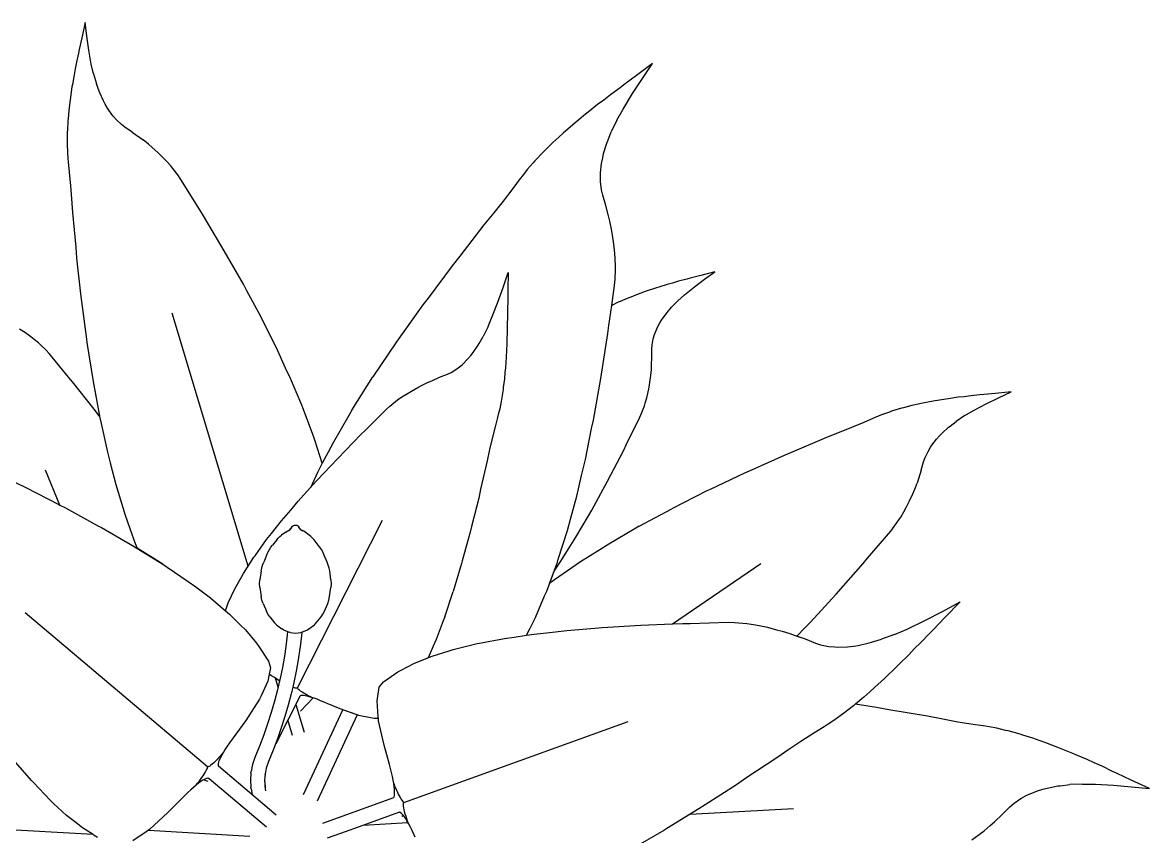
# Model space of a CAD drawing. Header units: metres. Extents: x 244.4 to 340.3, y -4.1 to 64.3.
# Drawn here: x 306.88 to 307.408, y 56.129 to 56.51 of the extents above; entities that cross this region are included whole.
import ezdxf

# ---------------------------------------------------------------- set-up
doc = ezdxf.new("R2010")
doc.units = ezdxf.units.M
doc.layers.add('Edges', color=7, linetype='Continuous')

msp = doc.modelspace()

# ---------------------------------------------------------------- linework, layer by layer
at = {"layer": 'Edges'}
for p, q in [((306.90956, 56.50962), (306.90802, 56.50248)), ((306.91038, 56.50319), (306.90956, 56.50962)), ((306.90802, 56.50248), (306.90677, 56.49702)), ((306.91131, 56.49669), (306.91038, 56.50319)), ((306.90647, 56.49524), (306.90551, 56.49103)), ((306.90677, 56.49702), (306.90647, 56.49524)), ((306.91249, 56.49021), (306.91131, 56.49669)), ((306.90501, 56.48796), (306.9044, 56.48518)), ((306.90551, 56.49103), (306.90501, 56.48796)), ((306.91355, 56.48558), (306.91249, 56.49021)), ((307.17521, 56.49047), (307.16761, 56.48477)), ((307.17045, 56.48345), (307.17521, 56.49047)), ((306.9044, 56.48518), (306.90369, 56.48069)), ((306.91355, 56.48558), (306.91489, 56.48095)), ((307.16761, 56.48477), (307.16176, 56.48055)), ((307.16578, 56.47636), (307.17045, 56.48345)), ((306.90344, 56.47947), (306.90259, 56.47347)), ((306.90369, 56.48069), (306.90344, 56.47947)), ((306.91612, 56.47753), (306.91489, 56.48095)), ((306.91642, 56.47671), (306.91612, 56.47753)), ((307.15997, 56.47908), (307.15548, 56.47586)), ((307.16176, 56.48055), (307.15997, 56.47908)), ((306.90259, 56.47347), (306.90198, 56.46861)), ((306.91812, 56.47295), (306.91642, 56.47671)), ((306.91892, 56.47149), (306.91812, 56.47295)), ((307.1524, 56.47336), (307.14948, 56.47125)), ((307.15548, 56.47586), (307.1524, 56.47336)), ((307.1614, 56.46917), (307.16578, 56.47636)), ((306.90198, 56.46861), (306.90182, 56.46636)), ((306.92, 56.4696), (306.91892, 56.47149)), ((306.92205, 56.46661), (306.92, 56.4696)), ((306.92273, 56.46579), (306.92205, 56.46661)), ((307.14376, 56.46669), (307.13794, 56.46182)), ((307.14503, 56.46762), (307.14376, 56.46669)), ((307.14948, 56.47125), (307.14503, 56.46762)), ((307.1585, 56.46391), (307.1614, 56.46917)), ((306.90151, 56.46343), (306.90133, 56.45937)), ((306.90182, 56.46636), (306.90151, 56.46343)), ((306.92424, 56.46407), (306.92273, 56.46579)), ((306.92658, 56.46191), (306.92424, 56.46407)), ((306.92823, 56.46066), (306.92658, 56.46191)), ((307.13794, 56.46182), (307.13332, 56.45787)), ((307.1585, 56.46391), (307.15589, 56.45846)), ((306.90125, 56.45838), (306.90118, 56.45356)), ((306.90133, 56.45937), (306.90125, 56.45838)), ((306.93169, 56.45841), (306.92823, 56.46066)), ((306.93169, 56.45841), (306.93678, 56.4547)), ((307.13332, 56.45787), (307.1313, 56.45594)), ((307.1542, 56.45424), (307.15589, 56.45846)), ((306.90118, 56.45356), (306.90122, 56.45256)), ((306.90122, 56.45256), (306.90129, 56.44896)), ((306.93919, 56.45278), (306.93678, 56.4547)), ((306.94097, 56.45121), (306.93919, 56.45278)), ((306.9437, 56.44879), (306.94097, 56.45121)), ((307.12859, 56.45353), (307.12506, 56.45002)), ((307.1313, 56.45594), (307.12859, 56.45353)), ((307.1523, 56.44836), (307.15381, 56.45323)), ((307.15381, 56.45323), (307.1542, 56.45424)), ((306.90129, 56.44896), (306.90153, 56.44596)), ((306.90153, 56.44596), (306.90162, 56.44452)), ((306.94615, 56.44632), (306.9437, 56.44879)), ((306.94778, 56.44465), (306.94615, 56.44632)), ((307.12418, 56.44919), (307.12016, 56.44495)), ((307.12506, 56.45002), (307.12418, 56.44919)), ((307.15131, 56.44374), (307.15185, 56.44635)), ((307.15185, 56.44635), (307.1523, 56.44836)), ((306.90162, 56.44452), (306.90216, 56.43957)), ((306.94964, 56.44255), (306.94778, 56.44465)), ((306.95058, 56.44137), (306.94964, 56.44255)), ((306.95297, 56.43831), (306.95058, 56.44137)), ((307.11653, 56.4408), (307.11432, 56.43796)), ((307.11938, 56.44403), (307.11653, 56.4408)), ((307.12016, 56.44495), (307.11938, 56.44403)), ((307.15081, 56.43933), (307.15131, 56.44374)), ((306.90216, 56.43957), (306.90274, 56.4333)), ((306.95446, 56.43612), (306.95297, 56.43831)), ((306.96325, 56.42195), (306.95446, 56.43612)), ((307.11325, 56.43664), (307.10976, 56.43191)), ((307.11432, 56.43796), (307.11325, 56.43664)), ((307.15078, 56.43803), (307.15081, 56.43933)), ((307.15082, 56.43524), (307.15078, 56.43803)), ((307.15128, 56.43137), (307.15082, 56.43524)), ((306.90274, 56.4333), (306.90323, 56.42716)), ((307.10976, 56.43191), (307.10531, 56.42609)), ((307.15185, 56.42889), (307.15128, 56.43137)), ((306.90323, 56.42716), (306.90365, 56.42077)), ((307.10531, 56.42609), (307.10091, 56.42056)), ((307.15332, 56.42406), (307.15185, 56.42889)), ((306.90365, 56.42077), (306.90518, 56.40453)), ((306.96501, 56.41921), (306.96325, 56.42195)), ((306.97475, 56.40287), (306.96501, 56.41921)), ((307.10091, 56.42056), (307.09629, 56.41496)), ((307.15453, 56.41921), (307.15332, 56.42406)), ((307.1552, 56.41662), (307.15453, 56.41921)), ((307.09629, 56.41496), (307.08499, 56.40035)), ((307.15596, 56.41298), (307.1552, 56.41662)), ((307.1564, 56.41017), (307.15596, 56.41298)), ((307.15709, 56.40586), (307.1564, 56.41017)), ((306.90518, 56.40453), (306.9056, 56.39936)), ((307.15748, 56.40177), (307.15709, 56.40586)), ((306.9056, 56.39936), (306.90749, 56.38263)), ((306.98366, 56.38722), (306.97475, 56.40287)), ((307.08499, 56.40035), (307.08137, 56.39582)), ((307.15772, 56.39905), (307.15748, 56.40177)), ((307.15784, 56.39578), (307.15772, 56.39905)), ((307.08137, 56.39582), (307.07014, 56.38074)), ((307.15772, 56.38957), (307.15782, 56.39402)), ((307.15782, 56.39402), (307.15784, 56.39578)), ((307.2043, 56.39294), (307.19776, 56.39123)), ((307.19954, 56.38952), (307.2043, 56.39294)), ((307.10522, 56.3857), (307.1076, 56.39274)), ((307.1076, 56.39274), (307.10742, 56.38458)), ((307.15743, 56.38657), (307.15772, 56.38957)), ((307.18459, 56.38772), (307.18206, 56.38708)), ((307.1873, 56.38857), (307.18459, 56.38772)), ((307.19116, 56.38951), (307.1873, 56.38857)), ((307.19274, 56.39001), (307.19116, 56.38951)), ((307.19776, 56.39123), (307.19274, 56.39001)), ((307.1948, 56.38601), (307.19954, 56.38952)), ((306.90749, 56.38263), (306.90786, 56.37908)), ((306.98532, 56.38406), (306.98366, 56.38722)), ((306.99178, 56.37206), (306.98532, 56.38406)), ((307.10279, 56.37875), (307.10522, 56.3857)), ((307.10742, 56.38458), (307.10741, 56.37845)), ((307.15611, 56.37724), (307.15743, 56.38657)), ((307.16763, 56.3823), (307.16576, 56.38152)), ((307.1718, 56.38377), (307.16763, 56.3823)), ((307.17701, 56.38553), (307.1718, 56.38377)), ((307.17811, 56.38582), (307.17701, 56.38553)), ((307.18206, 56.38708), (307.17811, 56.38582)), ((307.18707, 56.37948), (307.19022, 56.3823)), ((307.19022, 56.3823), (307.1948, 56.38601)), ((306.90786, 56.37908), (306.91022, 56.36153)), ((307.06774, 56.37762), (307.05645, 56.36176)), ((307.07014, 56.38074), (307.06774, 56.37762)), ((307.10019, 56.37201), (307.10279, 56.37875)), ((307.10741, 56.37845), (307.10729, 56.37647)), ((307.15477, 56.36781), (307.15611, 56.37724)), ((307.15917, 56.37875), (307.15611, 56.37724)), ((307.15999, 56.37908), (307.15917, 56.37875)), ((307.16329, 56.38058), (307.15999, 56.37908)), ((307.16576, 56.38152), (307.16329, 56.38058)), ((307.18707, 56.37948), (307.18407, 56.37644)), ((306.98586, 56.25523), (306.95036, 56.37357)), ((306.9949, 56.36574), (306.99178, 56.37206)), ((307.09817, 56.36733), (307.10019, 56.37201)), ((307.10732, 56.37182), (307.10716, 56.36847)), ((307.10729, 56.37647), (307.10732, 56.37182)), ((307.17938, 56.37041), (307.18149, 56.37339)), ((307.18149, 56.37339), (307.18198, 56.37398)), ((307.18198, 56.37398), (307.18407, 56.37644)), ((307.09817, 56.36733), (307.09591, 56.36278)), ((307.10716, 56.36847), (307.10718, 56.36547)), ((307.15433, 56.36418), (307.15477, 56.36781)), ((307.17638, 56.3645), (307.17769, 56.36745)), ((307.17769, 56.36745), (307.17863, 56.36914)), ((307.17863, 56.36914), (307.17938, 56.37041)), ((306.88162, 56.36442), (306.87883, 56.36619)), ((306.88413, 56.36259), (306.88162, 56.36442)), ((306.88579, 56.36134), (306.88413, 56.36259)), ((306.8877, 56.35975), (306.88579, 56.36134)), ((306.91022, 56.36153), (306.91043, 56.35987)), ((306.99912, 56.35738), (306.9949, 56.36574)), ((307.05645, 56.36176), (307.05538, 56.3603)), ((307.09401, 56.35947), (307.09591, 56.36278)), ((307.10718, 56.36547), (307.10695, 56.36066)), ((307.15101, 56.3431), (307.15433, 56.36418)), ((307.17501, 56.35877), (307.17551, 56.36162)), ((307.17551, 56.36162), (307.17608, 56.36359)), ((307.17608, 56.36359), (307.17638, 56.3645)), ((306.88868, 56.35885), (306.8877, 56.35975)), ((306.89114, 56.35651), (306.88868, 56.35885)), ((306.89269, 56.3548), (306.89114, 56.35651)), ((306.91043, 56.35987), (306.91333, 56.34171)), ((307.00346, 56.3479), (306.99912, 56.35738)), ((307.05538, 56.3603), (307.04427, 56.34381)), ((307.09119, 56.35522), (307.09356, 56.3587)), ((307.09356, 56.3587), (307.09401, 56.35947)), ((307.10696, 56.35936), (307.10661, 56.35308)), ((307.10695, 56.36066), (307.10696, 56.35936)), ((307.17488, 56.35686), (307.17501, 56.35877)), ((307.17489, 56.35304), (307.17488, 56.35686)), ((306.90188, 56.34367), (306.89269, 56.3548)), ((307.08619, 56.34966), (307.08873, 56.35223)), ((307.08873, 56.35223), (307.09013, 56.35389)), ((307.09013, 56.35389), (307.09119, 56.35522)), ((307.10661, 56.35308), (307.10631, 56.3481)), ((307.17471, 56.34928), (307.17489, 56.35304)), ((307.00569, 56.34314), (307.00346, 56.3479)), ((307.07914, 56.34508), (307.08097, 56.34596)), ((307.08097, 56.34596), (307.08361, 56.34761)), ((307.08361, 56.34761), (307.08538, 56.34898)), ((307.08538, 56.34898), (307.08619, 56.34966)), ((307.10605, 56.34582), (307.10583, 56.34288)), ((307.10631, 56.3481), (307.10605, 56.34582)), ((307.17436, 56.34445), (307.17462, 56.34725)), ((307.17462, 56.34725), (307.17471, 56.34928)), ((306.9037, 56.34153), (306.90188, 56.34367)), ((306.91389, 56.3287), (306.9037, 56.34153)), ((306.91333, 56.34171), (306.91654, 56.32465)), ((306.91333, 56.34171), (306.9164, 56.3254)), ((307.01096, 56.33056), (307.00569, 56.34314)), ((307.03443, 56.3282), (307.04427, 56.34381)), ((307.06728, 56.33989), (307.0699, 56.34118)), ((307.0699, 56.34118), (307.07182, 56.34201)), ((307.07182, 56.34201), (307.07542, 56.34363)), ((307.07542, 56.34363), (307.07914, 56.34508)), ((307.10583, 56.34288), (307.1053, 56.33887)), ((307.14753, 56.32352), (307.15101, 56.3431)), ((307.17358, 56.33905), (307.17405, 56.34232)), ((307.17405, 56.34232), (307.17436, 56.34445)), ((307.05791, 56.33444), (307.05967, 56.33554)), ((307.05967, 56.33554), (307.06236, 56.33722)), ((307.06236, 56.33722), (307.06533, 56.33882)), ((307.06533, 56.33882), (307.06728, 56.33989)), ((307.10521, 56.33791), (307.1045, 56.33327)), ((307.1053, 56.33887), (307.10521, 56.33791)), ((307.17247, 56.33399), (307.17292, 56.33601)), ((307.17292, 56.33601), (307.17358, 56.33905)), ((307.32411, 56.335), (307.32104, 56.33455)), ((307.32841, 56.33537), (307.32411, 56.335)), ((307.3302, 56.33563), (307.32841, 56.33537)), ((307.33578, 56.3361), (307.3302, 56.33563)), ((307.34305, 56.3368), (307.33578, 56.3361)), ((307.33717, 56.33406), (307.34305, 56.3368)), ((307.01148, 56.32934), (307.01096, 56.33056)), ((307.05054, 56.32865), (307.0522, 56.33016)), ((307.0522, 56.33016), (307.05586, 56.33302)), ((307.05586, 56.33302), (307.05791, 56.33444)), ((307.10429, 56.33232), (307.10367, 56.32896)), ((307.1045, 56.33327), (307.10429, 56.33232)), ((307.17024, 56.32712), (307.17137, 56.33033)), ((307.17137, 56.33033), (307.17179, 56.33159)), ((307.17179, 56.33159), (307.17247, 56.33399)), ((307.2966, 56.33042), (307.29268, 56.32937)), ((307.29949, 56.33102), (307.2966, 56.33042)), ((307.30168, 56.33156), (307.29949, 56.33102)), ((307.3065, 56.33245), (307.30168, 56.33156)), ((307.31246, 56.33346), (307.3065, 56.33245)), ((307.31371, 56.3336), (307.31246, 56.33346)), ((307.3182, 56.33429), (307.31371, 56.3336)), ((307.32104, 56.33455), (307.3182, 56.33429)), ((307.32545, 56.32811), (307.33127, 56.3312)), ((307.33127, 56.3312), (307.33717, 56.33406)), ((306.9164, 56.3254), (306.91389, 56.3287)), ((306.91654, 56.32465), (306.91714, 56.322)), ((307.01646, 56.3161), (307.01148, 56.32934)), ((307.033, 56.3257), (307.0258, 56.31332)), ((307.03443, 56.3282), (307.033, 56.3257)), ((307.04061, 56.31869), (307.05054, 56.32865)), ((307.10268, 56.3249), (307.10147, 56.32049)), ((307.10298, 56.3262), (307.10268, 56.3249)), ((307.10367, 56.32896), (307.10298, 56.3262)), ((307.1629, 56.31209), (307.16931, 56.32502)), ((307.16931, 56.32502), (307.17024, 56.32712)), ((307.27862, 56.32457), (307.27407, 56.32256)), ((307.27997, 56.32509), (307.27862, 56.32457)), ((307.28275, 56.32623), (307.27997, 56.32509)), ((307.28616, 56.3274), (307.28275, 56.32623)), ((307.2871, 56.32774), (307.28616, 56.3274)), ((307.29171, 56.32913), (307.2871, 56.32774)), ((307.29268, 56.32937), (307.29171, 56.32913)), ((307.32136, 56.32569), (307.31736, 56.32301)), ((307.32136, 56.32569), (307.32545, 56.32811)), ((306.91714, 56.322), (306.9201, 56.30856)), ((307.10147, 56.32049), (307.10009, 56.31503)), ((307.14377, 56.30516), (307.14669, 56.31968)), ((307.14669, 56.31968), (307.14753, 56.32352)), ((307.26827, 56.32009), (307.26257, 56.31776)), ((307.27407, 56.32256), (307.26827, 56.32009)), ((307.31072, 56.3175), (307.31379, 56.32026)), ((307.31379, 56.32026), (307.31448, 56.32079)), ((307.31448, 56.32079), (307.31736, 56.32301)), ((307.01723, 56.31374), (307.01646, 56.3161)), ((307.02062, 56.30344), (307.01723, 56.31374)), ((307.02782, 56.30571), (307.03868, 56.31685)), ((307.03868, 56.31685), (307.04061, 56.31869)), ((307.10009, 56.31503), (307.09891, 56.30983)), ((307.25662, 56.31542), (307.24161, 56.30903)), ((307.26257, 56.31776), (307.25662, 56.31542)), ((307.30588, 56.31182), (307.3081, 56.31469)), ((307.3081, 56.31469), (307.30957, 56.31629)), ((307.30957, 56.31629), (307.31072, 56.3175)), ((306.9201, 56.30856), (306.92137, 56.30368)), ((307.02337, 56.30868), (307.02062, 56.30344)), ((307.0258, 56.31332), (307.02337, 56.30868)), ((307.09891, 56.30983), (307.09784, 56.30456)), ((307.15414, 56.295), (307.1617, 56.30955)), ((307.1617, 56.30955), (307.1629, 56.31209)), ((307.24161, 56.30903), (307.23681, 56.30705)), ((307.30277, 56.30608), (307.30413, 56.30897)), ((307.30413, 56.30897), (307.3053, 56.31093)), ((307.3053, 56.31093), (307.30588, 56.31182)), ((306.92137, 56.30368), (306.92403, 56.29342)), ((307.01806, 56.29539), (307.02782, 56.30571)), ((307.02062, 56.30344), (307.01835, 56.29913)), ((307.09784, 56.30456), (307.09468, 56.29126)), ((307.14195, 56.29775), (307.14377, 56.30516)), ((307.23681, 56.30705), (307.22145, 56.30016)), ((307.30099, 56.30015), (307.30209, 56.30413)), ((307.30209, 56.30413), (307.30277, 56.30608)), ((306.89774, 56.28384), (306.8911, 56.30025)), ((307.01835, 56.29913), (307.01501, 56.29194)), ((307.21818, 56.29873), (307.20217, 56.29114)), ((307.22145, 56.30016), (307.21818, 56.29873)), ((307.30099, 56.30015), (307.29901, 56.29417)), ((306.87704, 56.29439), (306.88188, 56.29209)), ((306.92403, 56.29342), (306.92832, 56.2792)), ((307.00927, 56.28563), (307.01623, 56.29327)), ((307.01623, 56.29327), (307.01806, 56.29539)), ((307.13971, 56.28801), (307.14195, 56.29775)), ((307.14674, 56.28149), (307.15414, 56.295)), ((307.29791, 56.29129), (307.29901, 56.29417)), ((306.88188, 56.29209), (306.89727, 56.28407)), ((307.09468, 56.29126), (307.0938, 56.28713)), ((307.13674, 56.27733), (307.13971, 56.28801)), ((307.20066, 56.29044), (307.18424, 56.28216)), ((307.20217, 56.29114), (307.20066, 56.29044)), ((307.29548, 56.28578), (307.29696, 56.28912)), ((307.29696, 56.28912), (307.29791, 56.29129)), ((306.89727, 56.28407), (306.89774, 56.28384)), ((306.89774, 56.28384), (306.90046, 56.28249)), ((306.90046, 56.28249), (306.9159, 56.27406)), ((307.00589, 56.28154), (307.00927, 56.28563)), ((307.0938, 56.28713), (307.09044, 56.27389)), ((307.16896, 56.27392), (307.18424, 56.28216)), ((307.29278, 56.28064), (307.29388, 56.2827)), ((307.29388, 56.2827), (307.29548, 56.28578)), ((306.92832, 56.2792), (306.93146, 56.27022)), ((307.00144, 56.27641), (307.00589, 56.28154)), ((307.00899, 56.19833), (307.04878, 56.27676)), ((307.13533, 56.27202), (307.13674, 56.27733)), ((307.13935, 56.26887), (307.14517, 56.27888)), ((307.14517, 56.27888), (307.14674, 56.28149)), ((307.28832, 56.27376), (307.29051, 56.27697)), ((307.29051, 56.27697), (307.29134, 56.27823)), ((307.29134, 56.27823), (307.29278, 56.28064)), ((306.9159, 56.27406), (306.91732, 56.27332)), ((306.91732, 56.27332), (306.93251, 56.26455)), ((306.99683, 56.27049), (307.00144, 56.27641)), ((307.00347, 56.27122), (307.00409, 56.27161)), ((307.00409, 56.27161), (307.00477, 56.27191)), ((307.00522, 56.27212), (307.00471, 56.27169)), ((307.00477, 56.27191), (307.00522, 56.27212)), ((307.00522, 56.27212), (307.00524, 56.27213)), ((307.00524, 56.27213), (307.00528, 56.27217)), ((307.00528, 56.27217), (307.0058, 56.27271)), ((307.00528, 56.27217), (307.00541, 56.27222)), ((307.00541, 56.27222), (307.0053, 56.27208)), ((307.00545, 56.27227), (307.00541, 56.27222)), ((307.0058, 56.27271), (307.00545, 56.27227)), ((307.00545, 56.27227), (307.00568, 56.27242)), ((307.0058, 56.27271), (307.00587, 56.2728)), ((307.00587, 56.2728), (307.00637, 56.27356)), ((307.00626, 56.2733), (307.00587, 56.2728)), ((307.00637, 56.27356), (307.00668, 56.27395)), ((307.00668, 56.27395), (307.00707, 56.27424)), ((307.00707, 56.27424), (307.00753, 56.27443)), ((307.00753, 56.27443), (307.00803, 56.27449)), ((307.00803, 56.27449), (307.00852, 56.27443)), ((307.00852, 56.27443), (307.00898, 56.27424)), ((307.00898, 56.27424), (307.00937, 56.27395)), ((307.00937, 56.27395), (307.00968, 56.27356)), ((307.01018, 56.2728), (307.00968, 56.27356)), ((307.01025, 56.27271), (307.01018, 56.2728)), ((307.01077, 56.27217), (307.01025, 56.27271)), ((307.0106, 56.27227), (307.01025, 56.27271)), ((307.0106, 56.27227), (307.01037, 56.27242)), ((307.01064, 56.27222), (307.0106, 56.27227)), ((307.01075, 56.27208), (307.01064, 56.27222)), ((307.01077, 56.27217), (307.01064, 56.27222)), ((307.01081, 56.27213), (307.01077, 56.27217)), ((307.01083, 56.27212), (307.01081, 56.27213)), ((307.01128, 56.27191), (307.01083, 56.27212)), ((307.01134, 56.27169), (307.01083, 56.27212)), ((307.01196, 56.27161), (307.01128, 56.27191)), ((307.01258, 56.27122), (307.01196, 56.27161)), ((307.09044, 56.27389), (307.08981, 56.27116)), ((307.13103, 56.25848), (307.13533, 56.27202)), ((307.16661, 56.27254), (307.15472, 56.26563)), ((307.16896, 56.27392), (307.16661, 56.27254)), ((307.27586, 56.259), (307.28668, 56.27168)), ((307.28668, 56.27168), (307.28832, 56.27376)), ((306.93146, 56.27022), (306.93299, 56.2659)), ((306.98911, 56.26013), (306.99455, 56.26769)), ((306.99455, 56.26769), (306.99683, 56.27049)), ((306.9993, 56.26765), (306.99734, 56.26516)), ((306.9993, 56.26765), (307, 56.26844)), ((307, 56.26844), (307.00076, 56.26916)), ((307.00076, 56.26916), (307.00158, 56.26981)), ((307.00347, 56.27122), (307.00158, 56.26981)), ((307.01447, 56.26981), (307.01258, 56.27122)), ((307.0153, 56.26916), (307.01447, 56.26981)), ((307.01605, 56.26844), (307.0153, 56.26916)), ((307.01675, 56.26765), (307.01605, 56.26844)), ((307.01871, 56.26516), (307.01675, 56.26765)), ((307.08981, 56.27116), (307.08615, 56.2578)), ((307.13613, 56.26384), (307.13935, 56.26887)), ((306.93251, 56.26455), (306.94597, 56.25621)), ((306.93299, 56.2659), (306.93388, 56.2637)), ((306.94597, 56.25621), (306.93388, 56.2637)), ((306.99472, 56.26074), (306.99526, 56.26192)), ((306.99526, 56.26192), (306.99587, 56.26305)), ((306.99587, 56.26305), (306.99657, 56.26413)), ((306.99657, 56.26413), (306.99734, 56.26516)), ((307.01948, 56.26413), (307.01871, 56.26516)), ((307.02018, 56.26305), (307.01948, 56.26413)), ((307.02079, 56.26192), (307.02018, 56.26305)), ((307.02133, 56.26074), (307.02079, 56.26192)), ((307.13195, 56.25712), (307.13613, 56.26384)), ((307.15046, 56.26293), (307.14149, 56.25729)), ((307.15472, 56.26563), (307.15046, 56.26293)), ((306.94597, 56.25621), (306.94801, 56.25481)), ((306.98365, 56.25182), (306.9886, 56.25944)), ((306.9886, 56.25944), (306.98911, 56.26013)), ((306.99226, 56.25441), (306.99268, 56.25578)), ((306.99268, 56.25578), (306.99319, 56.25713)), ((306.99472, 56.26074), (306.99319, 56.25713)), ((307.02286, 56.25713), (307.02133, 56.26074)), ((307.02337, 56.25578), (307.02286, 56.25713)), ((307.02379, 56.25441), (307.02337, 56.25578)), ((307.08584, 56.25658), (307.08187, 56.24335)), ((307.08615, 56.2578), (307.08584, 56.25658)), ((307.12567, 56.24365), (307.13063, 56.25718)), ((307.12908, 56.25296), (307.13063, 56.25718)), ((307.12908, 56.25296), (307.13195, 56.25712)), ((307.14149, 56.25729), (307.12925, 56.24887)), ((307.13063, 56.25718), (307.13103, 56.25848)), ((307.18448, 56.22824), (307.22585, 56.25657)), ((307.26117, 56.24223), (307.27378, 56.25649)), ((307.27378, 56.25649), (307.27586, 56.259)), ((306.94801, 56.25481), (306.95787, 56.24816)), ((306.97966, 56.24473), (306.98287, 56.25043)), ((306.98287, 56.25043), (306.98365, 56.25182)), ((306.99194, 56.25301), (306.99137, 56.2488)), ((306.99194, 56.25301), (306.99226, 56.25441)), ((307.02411, 56.25301), (307.02379, 56.25441)), ((307.02468, 56.2488), (307.02411, 56.25301)), ((307.12695, 56.24714), (307.12908, 56.25296)), ((306.95787, 56.24816), (306.96134, 56.24554)), ((306.96134, 56.24554), (306.96826, 56.24038)), ((306.99129, 56.24704), (306.99137, 56.2488)), ((306.99144, 56.24528), (306.99129, 56.24704)), ((306.99144, 56.24528), (306.992, 56.2411)), ((307.02405, 56.2411), (307.02461, 56.24528)), ((307.02476, 56.24704), (307.02461, 56.24528)), ((307.02468, 56.2488), (307.02476, 56.24704)), ((307.12925, 56.24887), (307.12695, 56.24714)), ((306.96826, 56.24038), (306.97529, 56.23439)), ((306.97658, 56.23805), (306.97812, 56.24141)), ((306.97812, 56.24141), (306.97966, 56.24473)), ((306.99235, 56.23943), (306.992, 56.2411)), ((307.0237, 56.23943), (307.02405, 56.2411)), ((307.07792, 56.23152), (307.08187, 56.24335)), ((307.12041, 56.23133), (307.12467, 56.24132)), ((307.12467, 56.24132), (307.12567, 56.24365)), ((307.24897, 56.22899), (307.26117, 56.24223)), ((306.97529, 56.23439), (306.97658, 56.23805)), ((306.99291, 56.23783), (306.99235, 56.23943)), ((306.99291, 56.23783), (306.99448, 56.23415)), ((307.02158, 56.23415), (307.02314, 56.23783)), ((307.02314, 56.23783), (307.0237, 56.23943)), ((307.31088, 56.23413), (307.31923, 56.23857)), ((307.31923, 56.23857), (307.31194, 56.23119)), ((306.96686, 56.16132), (306.88155, 56.23341)), ((306.97529, 56.23439), (306.97715, 56.23281)), ((306.97715, 56.23281), (306.98232, 56.22773)), ((306.99516, 56.23279), (306.99448, 56.23415)), ((306.99604, 56.23155), (306.99516, 56.23279)), ((306.99604, 56.23155), (306.99824, 56.22875)), ((307.01781, 56.22875), (307.02001, 56.23155)), ((307.02001, 56.23155), (307.02089, 56.23279)), ((307.02089, 56.23279), (307.02158, 56.23415)), ((307.07721, 56.22971), (307.07391, 56.22095)), ((307.07792, 56.23152), (307.07721, 56.22971)), ((307.1177, 56.2259), (307.12041, 56.23133)), ((307.29431, 56.22586), (307.30259, 56.22983)), ((307.30259, 56.22983), (307.31088, 56.23413)), ((307.31194, 56.23119), (307.3066, 56.22553)), ((306.98232, 56.22773), (306.98459, 56.22545)), ((306.98459, 56.22545), (306.98988, 56.21919)), ((306.99911, 56.22787), (306.99824, 56.22875)), ((306.99911, 56.22787), (307.00172, 56.22592)), ((307.00244, 56.22542), (307.00172, 56.22592)), ((307.00244, 56.22542), (307.00435, 56.22465)), ((307.00437, 56.22485), (307.00419, 56.22292)), ((307.00435, 56.22465), (307.00513, 56.22433)), ((307.00556, 56.22419), (307.00513, 56.22433)), ((307.00556, 56.22419), (307.00803, 56.22387)), ((307.00803, 56.22387), (307.01049, 56.22419)), ((307.01049, 56.22419), (307.01092, 56.22433)), ((307.011, 56.22436), (307.01086, 56.22286)), ((307.01092, 56.22433), (307.011, 56.22436)), ((307.011, 56.22436), (307.01361, 56.22542)), ((307.01361, 56.22542), (307.01433, 56.22592)), ((307.01433, 56.22592), (307.01695, 56.22787)), ((307.01695, 56.22787), (307.01781, 56.22875)), ((307.11622, 56.22296), (307.1177, 56.2259)), ((307.11978, 56.22351), (307.12836, 56.22438)), ((307.12836, 56.22438), (307.13505, 56.22521)), ((307.13505, 56.22521), (307.14813, 56.22622)), ((307.14813, 56.22622), (307.15167, 56.22657)), ((307.15167, 56.22657), (307.16968, 56.22761)), ((307.16968, 56.22761), (307.18448, 56.22824)), ((307.18448, 56.22824), (307.18942, 56.22845)), ((307.18942, 56.22845), (307.19281, 56.22847)), ((307.19281, 56.22847), (307.21066, 56.22903)), ((307.21066, 56.22903), (307.21351, 56.22898)), ((307.21351, 56.22898), (307.21939, 56.22843)), ((307.21939, 56.22843), (307.22251, 56.22797)), ((307.22251, 56.22797), (307.2251, 56.22744)), ((307.2251, 56.22744), (307.22905, 56.22666)), ((307.22905, 56.22666), (307.23319, 56.22555)), ((307.23319, 56.22555), (307.23593, 56.22484)), ((307.23593, 56.22484), (307.23946, 56.22375)), ((307.24273, 56.22258), (307.24647, 56.22645)), ((307.24647, 56.22645), (307.24897, 56.22899)), ((307.28838, 56.2233), (307.29431, 56.22586)), ((307.3066, 56.22553), (307.30476, 56.2238)), ((306.98988, 56.21919), (306.99096, 56.21772)), ((307.00419, 56.22292), (307.00354, 56.21763)), ((307.01086, 56.22286), (307.01021, 56.21756)), ((307.07391, 56.22095), (307.07252, 56.21781)), ((307.08192, 56.21628), (307.09313, 56.21901)), ((307.09313, 56.21901), (307.09421, 56.2192)), ((307.09421, 56.2192), (307.10582, 56.22145)), ((307.10582, 56.22145), (307.11036, 56.22205)), ((307.11036, 56.22205), (307.11622, 56.22296)), ((307.11622, 56.22296), (307.11978, 56.22351)), ((307.23946, 56.22375), (307.24196, 56.22284)), ((307.24196, 56.22284), (307.2467, 56.2212)), ((307.24273, 56.22258), (307.2467, 56.2212)), ((307.2467, 56.2212), (307.2514, 56.21931)), ((307.2514, 56.21931), (307.25386, 56.21853)), ((307.27138, 56.21819), (307.2766, 56.21933)), ((307.2766, 56.21933), (307.27769, 56.21965)), ((307.27769, 56.21965), (307.28232, 56.22105)), ((307.28838, 56.2233), (307.28232, 56.22105)), ((307.30075, 56.21948), (307.29768, 56.21653)), ((307.30476, 56.2238), (307.30075, 56.21948)), ((306.99096, 56.21772), (306.99513, 56.21131)), ((307.00354, 56.21763), (307.00286, 56.21319)), ((307.01009, 56.21672), (307.0093, 56.21142)), ((307.01021, 56.21756), (307.01009, 56.21672)), ((307.07252, 56.21781), (307.07019, 56.21245)), ((307.07206, 56.21319), (307.07999, 56.21567)), ((307.07999, 56.21567), (307.08192, 56.21628)), ((307.25386, 56.21853), (307.25774, 56.21775)), ((307.25774, 56.21775), (307.26057, 56.21748)), ((307.26057, 56.21748), (307.26191, 56.2174)), ((307.26191, 56.2174), (307.2665, 56.21756)), ((307.2665, 56.21756), (307.26924, 56.21788)), ((307.26924, 56.21788), (307.27138, 56.21819)), ((307.29508, 56.21373), (307.29068, 56.20948)), ((307.29768, 56.21653), (307.29508, 56.21373)), ((306.99513, 56.21131), (306.99536, 56.2108)), ((306.99536, 56.2108), (306.99643, 56.2077)), ((307.00286, 56.21319), (307.00192, 56.20791)), ((307.0093, 56.21142), (307.00835, 56.20613)), ((307.05748, 56.20666), (307.06339, 56.2097)), ((307.06339, 56.2097), (307.06774, 56.21147)), ((307.06774, 56.21147), (307.07206, 56.21319)), ((307.28955, 56.20828), (307.28376, 56.20277)), ((307.29068, 56.20948), (307.28955, 56.20828)), ((306.99579, 56.20471), (306.99509, 56.20145)), ((306.99643, 56.2077), (306.99579, 56.20471)), ((306.99689, 56.20403), (306.99579, 56.20471)), ((306.99817, 56.20321), (306.99689, 56.20403)), ((306.99938, 56.2024), (306.99817, 56.20321)), ((306.9999, 56.19868), (306.99863, 56.2029)), ((307.00192, 56.20791), (307.00083, 56.20264)), ((307.00835, 56.20613), (307.00726, 56.20084)), ((307.04966, 56.20152), (307.0559, 56.2058)), ((307.0559, 56.2058), (307.05748, 56.20666)), ((306.99509, 56.20145), (306.99204, 56.19465)), ((307.00048, 56.20162), (306.99938, 56.2024)), ((307.00058, 56.20155), (306.99959, 56.19736)), ((306.99995, 56.19852), (306.9999, 56.19868)), ((307.00058, 56.20155), (307.00048, 56.20162)), ((307.00083, 56.20264), (307.00058, 56.20155)), ((307.00065, 56.2015), (307.00058, 56.20155)), ((307.0009, 56.20131), (307.00077, 56.20141)), ((307.00678, 56.19867), (307.00602, 56.19555)), ((307.00662, 56.19873), (307.00678, 56.19867)), ((307.00726, 56.20084), (307.00678, 56.19867)), ((307.00678, 56.19867), (307.00737, 56.19851)), ((307.00737, 56.19851), (307.00789, 56.19839)), ((307.00789, 56.19839), (307.00834, 56.19832)), ((307.00834, 56.19832), (307.0087, 56.1983)), ((307.0087, 56.1983), (307.00899, 56.19833)), ((307.00904, 56.19813), (307.00899, 56.19833)), ((307.00921, 56.19787), (307.00904, 56.19813)), ((307.00949, 56.19756), (307.00921, 56.19787)), ((307.04626, 56.19226), (307.04719, 56.19858)), ((307.04719, 56.19858), (307.04927, 56.20111)), ((307.04927, 56.20111), (307.04966, 56.20152)), ((307.27915, 56.19843), (307.27692, 56.19655)), ((307.28376, 56.20277), (307.27915, 56.19843)), ((306.99118, 56.193), (306.98482, 56.18308)), ((306.99204, 56.19465), (306.99118, 56.193)), ((306.99959, 56.19736), (306.99821, 56.19209)), ((306.99895, 56.17237), (307.01018, 56.19446)), ((307.00602, 56.19555), (307.00463, 56.19026)), ((307.00637, 56.19658), (307.00639, 56.19653)), ((307.00989, 56.19721), (307.00949, 56.19756)), ((307.01039, 56.19683), (307.00989, 56.19721)), ((307.01018, 56.19446), (307.01026, 56.19454)), ((307.01063, 56.19471), (307.01026, 56.19454)), ((307.01097, 56.19642), (307.01039, 56.19683)), ((307.01635, 56.19363), (307.01046, 56.1875)), ((307.01113, 56.19477), (307.01063, 56.19471)), ((307.01164, 56.19598), (307.01097, 56.19642)), ((307.01178, 56.19475), (307.01113, 56.19477)), ((307.01237, 56.19554), (307.01164, 56.19598)), ((307.01256, 56.19465), (307.01178, 56.19475)), ((307.01315, 56.1951), (307.01237, 56.19554)), ((307.01346, 56.19447), (307.01256, 56.19465)), ((307.01396, 56.19467), (307.01315, 56.1951)), ((307.01448, 56.19421), (307.01346, 56.19447)), ((307.01479, 56.19426), (307.01396, 56.19467)), ((307.01561, 56.19388), (307.01448, 56.19421)), ((307.01561, 56.19388), (307.01479, 56.19426)), ((307.01683, 56.19347), (307.01561, 56.19388)), ((307.01814, 56.19299), (307.01683, 56.19347)), ((307.01952, 56.19246), (307.01814, 56.19299)), ((307.02891, 56.18851), (307.01952, 56.19246)), ((307.27416, 56.19403), (307.27018, 56.19078)), ((307.27692, 56.19655), (307.27416, 56.19403)), ((306.99821, 56.19209), (306.99668, 56.18682)), ((307.00463, 56.19026), (307.0031, 56.18498)), ((307.00819, 56.19054), (307.01207, 56.17759)), ((307.01176, 56.14838), (307.03023, 56.18804)), ((307.03767, 56.18543), (307.02891, 56.18851)), ((307.03697, 56.18567), (307.03023, 56.18804)), ((307.04675, 56.18482), (307.04626, 56.19226)), ((307.26926, 56.18997), (307.26455, 56.18631)), ((307.27001, 56.19063), (307.26926, 56.18997)), ((307.27018, 56.19078), (307.27001, 56.19063)), ((307.28002, 56.18914), (307.27001, 56.19063)), ((307.28572, 56.18809), (307.28002, 56.18914)), ((307.30394, 56.18503), (307.28572, 56.18809)), ((306.98482, 56.18308), (306.9772, 56.17262)), ((306.99668, 56.18682), (306.99501, 56.18156)), ((307.0031, 56.18498), (307.00142, 56.1797)), ((307.00672, 56.17598), (307.00451, 56.18332)), ((307.03697, 56.18567), (307.01818, 56.14538)), ((307.03908, 56.18507), (307.03767, 56.18543)), ((307.04485, 56.18397), (307.03908, 56.18507)), ((307.04685, 56.18401), (307.04485, 56.18397)), ((307.04685, 56.18401), (307.04675, 56.18482)), ((307.04698, 56.18298), (307.04685, 56.18401)), ((307.04949, 56.17145), (307.04698, 56.18298)), ((307.05874, 56.14477), (307.16383, 56.1826)), ((307.26004, 56.18304), (307.25699, 56.18109)), ((307.26354, 56.1856), (307.26004, 56.18304)), ((307.26455, 56.18631), (307.26354, 56.1856)), ((307.31106, 56.18361), (307.30394, 56.18503)), ((307.31801, 56.18235), (307.31106, 56.18361)), ((307.32525, 56.18117), (307.31801, 56.18235)), ((306.99501, 56.18156), (306.99318, 56.1763)), ((307.00142, 56.1797), (306.99959, 56.17443)), ((307.25062, 56.17713), (307.2446, 56.17329)), ((307.25559, 56.18015), (307.25062, 56.17713)), ((307.25699, 56.18109), (307.25559, 56.18015)), ((307.33106, 56.18034), (307.32525, 56.18117)), ((307.33273, 56.18002), (307.33106, 56.18034)), ((307.33627, 56.17941), (307.33273, 56.18002)), ((307.34047, 56.17842), (307.33627, 56.17941)), ((307.34165, 56.17817), (307.34047, 56.17842)), ((307.34729, 56.17663), (307.34165, 56.17817)), ((307.34843, 56.17624), (307.34729, 56.17663)), ((306.9772, 56.17262), (306.97613, 56.17108)), ((306.99318, 56.1763), (306.99121, 56.17104)), ((306.99881, 56.17244), (306.99762, 56.16916)), ((306.99959, 56.17443), (306.99881, 56.17244)), ((307.052, 56.16254), (307.04949, 56.17145)), ((307.2446, 56.17329), (307.23898, 56.16951)), ((307.35319, 56.1748), (307.34843, 56.17624)), ((307.35659, 56.17355), (307.35319, 56.1748)), ((307.35925, 56.17268), (307.35659, 56.17355)), ((307.36492, 56.17047), (307.35925, 56.17268)), ((306.97283, 56.1664), (306.97206, 56.16553)), ((306.97358, 56.1673), (306.97283, 56.1664)), ((306.97356, 56.16691), (306.97294, 56.16572)), ((306.9743, 56.16821), (306.97356, 56.16691)), ((306.9743, 56.16821), (306.97358, 56.1673)), ((306.97516, 56.1696), (306.9743, 56.16821)), ((306.97613, 56.17108), (306.97516, 56.1696)), ((306.99121, 56.17104), (306.98909, 56.16578)), ((306.99762, 56.16916), (306.9955, 56.1639)), ((307.23898, 56.16951), (307.2334, 56.16557)), ((307.37196, 56.16764), (307.36492, 56.17047)), ((307.37337, 56.16697), (307.37196, 56.16764)), ((307.37868, 56.16476), (307.37337, 56.16697)), ((306.88467, 56.15481), (306.87692, 56.16375)), ((306.96668, 56.16051), (306.96681, 56.16096)), ((306.96681, 56.16096), (306.96686, 56.16132)), ((306.96713, 56.16132), (306.96686, 56.16132)), ((306.96749, 56.16146), (306.96713, 56.16132)), ((306.96796, 56.16172), (306.96749, 56.16146)), ((306.9685, 56.16211), (306.96796, 56.16172)), ((306.96912, 56.16261), (306.9685, 56.16211)), ((306.96981, 56.16322), (306.96912, 56.16261)), ((306.97053, 56.16392), (306.96981, 56.16322)), ((306.97129, 56.16469), (306.97053, 56.16392)), ((306.97206, 56.16553), (306.97129, 56.16469)), ((306.97188, 56.16294), (306.97181, 56.1623)), ((306.97181, 56.1623), (306.97192, 56.16178)), ((306.97209, 56.16373), (306.97188, 56.16294)), ((306.97199, 56.16166), (306.97192, 56.16178)), ((306.99905, 56.13875), (306.97199, 56.16166)), ((306.97245, 56.16466), (306.97209, 56.16373)), ((306.97294, 56.16572), (306.97245, 56.16466)), ((306.98797, 56.16253), (306.98728, 56.15926)), ((306.98909, 56.16578), (306.98797, 56.16253)), ((306.99439, 56.1607), (306.9938, 56.1579)), ((306.9955, 56.1639), (306.99439, 56.1607)), ((307.05253, 56.16058), (307.052, 56.16254)), ((307.2334, 56.16557), (307.21889, 56.15602)), ((307.38192, 56.16318), (307.37868, 56.16476)), ((307.38558, 56.16165), (307.38192, 56.16318)), ((307.39053, 56.15922), (307.38558, 56.16165)), ((306.96297, 56.15459), (306.96364, 56.15548)), ((306.96364, 56.15548), (306.96426, 56.15634)), ((306.96426, 56.15634), (306.96483, 56.15717)), ((306.96557, 56.15558), (306.9647, 56.15509)), ((306.96483, 56.15717), (306.96534, 56.15796)), ((306.96534, 56.15796), (306.96579, 56.1587)), ((306.96633, 56.15591), (306.96557, 56.15558)), ((306.96579, 56.1587), (306.96616, 56.15938)), ((306.96616, 56.15938), (306.96646, 56.15998)), ((306.96697, 56.1561), (306.96633, 56.15591)), ((306.96646, 56.15998), (306.96668, 56.16051)), ((306.96697, 56.1561), (306.9675, 56.15613)), ((306.9675, 56.15613), (306.96771, 56.15596)), ((306.96771, 56.15596), (306.99447, 56.13334)), ((306.98717, 56.15842), (306.98693, 56.15515)), ((306.98717, 56.15842), (306.98728, 56.15926)), ((306.9938, 56.1579), (306.99361, 56.15515)), ((306.9938, 56.1579), (306.99372, 56.15751)), ((306.99384, 56.15835), (306.9938, 56.1579)), ((307.053, 56.1587), (307.05253, 56.16058)), ((307.05341, 56.15691), (307.053, 56.1587)), ((307.05376, 56.15522), (307.05341, 56.15691)), ((307.21889, 56.15602), (307.21448, 56.15298)), ((307.39268, 56.15833), (307.39053, 56.15922)), ((307.39916, 56.15517), (307.39268, 56.15833)), ((306.88537, 56.15398), (306.88467, 56.15481)), ((306.89335, 56.14563), (306.88537, 56.15398)), ((306.95902, 56.15063), (306.95767, 56.14938)), ((306.96031, 56.15178), (306.95902, 56.15063)), ((306.96153, 56.1528), (306.96031, 56.15178)), ((306.96267, 56.1537), (306.96153, 56.1528)), ((306.96153, 56.1528), (306.96226, 56.1537)), ((306.96226, 56.1537), (306.96297, 56.15459)), ((306.96373, 56.15447), (306.96267, 56.1537)), ((306.9647, 56.15509), (306.96373, 56.15447)), ((306.96719, 56.15447), (306.96497, 56.15524)), ((306.98693, 56.15515), (306.98715, 56.15187)), ((306.98726, 56.15103), (306.98715, 56.15187)), ((306.98726, 56.15103), (306.98779, 56.14843)), ((306.99361, 56.15515), (306.99379, 56.15236)), ((306.99361, 56.15515), (306.99382, 56.15194)), ((306.9937, 56.15278), (306.99379, 56.15236)), ((306.99423, 56.1502), (306.99379, 56.15236)), ((307.05403, 56.15365), (307.05376, 56.15522)), ((307.05424, 56.15221), (307.05403, 56.15365)), ((307.05403, 56.15365), (307.05444, 56.15256)), ((307.05437, 56.15091), (307.05424, 56.15221)), ((307.05443, 56.14975), (307.05437, 56.15091)), ((307.05444, 56.15256), (307.05486, 56.15151)), ((307.05486, 56.15151), (307.0553, 56.15048)), ((307.0553, 56.15048), (307.05573, 56.14951)), ((307.21448, 56.15298), (307.19985, 56.14366)), ((307.35118, 56.1485), (307.3553, 56.15014)), ((307.3553, 56.15014), (307.35786, 56.15091)), ((307.35786, 56.15091), (307.35985, 56.15146)), ((307.35985, 56.15146), (307.36485, 56.15243)), ((307.36485, 56.15243), (307.36592, 56.15256)), ((307.36592, 56.15256), (307.37044, 56.15306)), ((307.37647, 56.15334), (307.37044, 56.15306)), ((307.37647, 56.15334), (307.38248, 56.15327)), ((307.38248, 56.15327), (307.39089, 56.15281)), ((307.39089, 56.15281), (307.39934, 56.15204)), ((307.40778, 56.15117), (307.39916, 56.15517)), ((307.39934, 56.15204), (307.40778, 56.15117)), ((306.89484, 56.14427), (306.89335, 56.14563)), ((306.95485, 56.14659), (306.94838, 56.13996)), ((306.95628, 56.14803), (306.95485, 56.14659)), ((306.95767, 56.14938), (306.95628, 56.14803)), ((307.05393, 56.14681), (307.02071, 56.13484)), ((307.05413, 56.14721), (307.05393, 56.14681)), ((307.05417, 56.14728), (307.05413, 56.14721)), ((307.05417, 56.14728), (307.05433, 56.14794)), ((307.05433, 56.14794), (307.05442, 56.14876)), ((307.05442, 56.14876), (307.05443, 56.14975)), ((307.05573, 56.14951), (307.05617, 56.1486)), ((307.05617, 56.1486), (307.05659, 56.14776)), ((307.05659, 56.14776), (307.05701, 56.14701)), ((307.05701, 56.14701), (307.05741, 56.14635)), ((307.05741, 56.14635), (307.05779, 56.14579)), ((307.05779, 56.14579), (307.05814, 56.14533)), ((307.05814, 56.14533), (307.05846, 56.14499)), ((307.05846, 56.14499), (307.05874, 56.14477)), ((307.34438, 56.14433), (307.34758, 56.14656)), ((307.34758, 56.14656), (307.35001, 56.14791)), ((307.35001, 56.14791), (307.35118, 56.1485)), ((306.90095, 56.13864), (306.89484, 56.14427)), ((306.94838, 56.13996), (306.93965, 56.13203)), ((307.03978, 56.13416), (307.05647, 56.14015)), ((307.0555, 56.14332), (307.05553, 56.14333)), ((307.05647, 56.14015), (307.05656, 56.14016)), ((307.05656, 56.14016), (307.05662, 56.14016)), ((307.05712, 56.13999), (307.05662, 56.14016)), ((307.05764, 56.13961), (307.05712, 56.13999)), ((307.05821, 56.13903), (307.05764, 56.13961)), ((307.05855, 56.14415), (307.05862, 56.14454)), ((307.05855, 56.14362), (307.05855, 56.14415)), ((307.05861, 56.14295), (307.05855, 56.14362)), ((307.05873, 56.14216), (307.05861, 56.14295)), ((307.05862, 56.14454), (307.05874, 56.14477)), ((307.05892, 56.14127), (307.05873, 56.14216)), ((307.05916, 56.14029), (307.05892, 56.14127)), ((307.05945, 56.13925), (307.05916, 56.14029)), ((307.19688, 56.14169), (307.18186, 56.13253)), ((307.19274, 56.13916), (307.24119, 56.14187)), ((307.19688, 56.14169), (307.19274, 56.13916)), ((307.19985, 56.14366), (307.19688, 56.14169)), ((307.3389, 56.13907), (307.34246, 56.14265)), ((307.34246, 56.14265), (307.34438, 56.14433)), ((306.91329, 56.12967), (306.77462, 56.13766)), ((306.9046, 56.13576), (306.90095, 56.13864)), ((306.9083, 56.13288), (306.9046, 56.13576)), ((307.03978, 56.13416), (307.06072, 56.13534)), ((307.05854, 56.13863), (307.05791, 56.13819)), ((307.05854, 56.13863), (307.05821, 56.13903)), ((307.05884, 56.13826), (307.05854, 56.13863)), ((307.05952, 56.13731), (307.05884, 56.13826)), ((307.05979, 56.13816), (307.05945, 56.13925)), ((307.06024, 56.13618), (307.05952, 56.13731)), ((307.06016, 56.13706), (307.05979, 56.13816)), ((307.06056, 56.13596), (307.06016, 56.13706)), ((307.06072, 56.13534), (307.06024, 56.13618)), ((307.06099, 56.13488), (307.06056, 56.13596)), ((307.06099, 56.13488), (307.06072, 56.13534)), ((307.06177, 56.13344), (307.06099, 56.13488)), ((307.33324, 56.1339), (307.33521, 56.13571)), ((307.33521, 56.13571), (307.3389, 56.13907)), ((306.91329, 56.12967), (306.9083, 56.13288)), ((306.9139, 56.12928), (306.91329, 56.12967)), ((306.91543, 56.12834), (306.9139, 56.12928)), ((306.93818, 56.13091), (306.93198, 56.12677)), ((306.93925, 56.13172), (306.93818, 56.13091)), ((306.93965, 56.13203), (306.93925, 56.13172)), ((306.93925, 56.13172), (306.98674, 56.12899)), ((307.02311, 56.12818), (307.02923, 56.13038)), ((307.02923, 56.13038), (307.03978, 56.13416)), ((307.06256, 56.13186), (307.06177, 56.13344)), ((307.06337, 56.13017), (307.06256, 56.13186)), ((307.06414, 56.12842), (307.06337, 56.13017)), ((307.18051, 56.13167), (307.16532, 56.1229)), ((307.18186, 56.13253), (307.18051, 56.13167)), ((307.32465, 56.12715), (307.32812, 56.12979)), ((307.32812, 56.12979), (307.33039, 56.13151)), ((307.33039, 56.13151), (307.33324, 56.1339))]:
    msp.add_line(p, q, dxfattribs=at)

doc.saveas('drawing.dxf')
